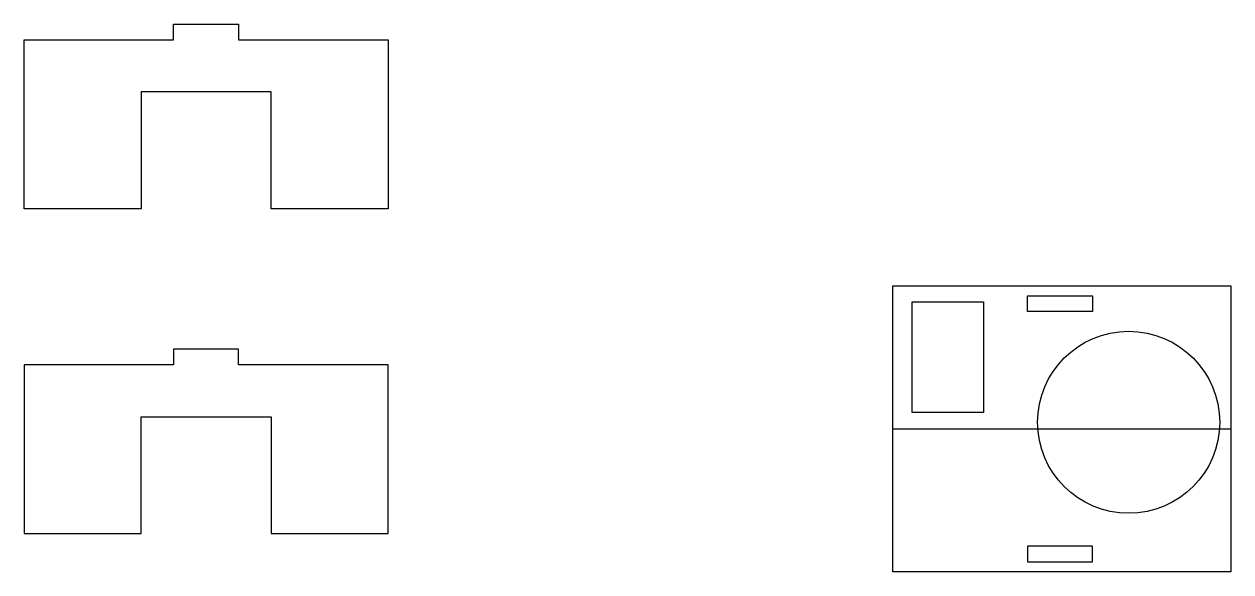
# Model space of a CAD drawing. Header units: millimetres. Extents: x -692 to 237, y -183 to 239.
import ezdxf

# ---------------------------------------------------------------- set-up
doc = ezdxf.new("R2010")
doc.units = ezdxf.units.MM
doc.layers.get('0').update_dxf_attribs({"linetype": 'CONTINUOUS'})

msp = doc.modelspace()

# ---------------------------------------------------------------- linework, layer by layer
msp.add_line((-23.48, -72.68), (236.52, -72.68))
for points in [[(-501.64, 96.71), (-501.64, 186.71), (-601.64, 186.71), (-601.64, 96.71), (-691.64, 96.71), (-691.64, 226.71), (-576.64, 226.71), (-576.64, 238.71), (-526.64, 238.71), (-526.64, 226.71), (-411.64, 226.71), (-411.64, 96.71)], [(-23.48, 37.32), (236.52, 37.32), (236.52, -182.68), (-23.48, -182.68)], [(80.15, 29.58), (130.15, 29.58), (130.15, 17.58), (80.15, 17.58)], [(-8.72, 25.04), (46.28, 25.04), (46.28, -59.96), (-8.72, -59.96)], [(-526.64, -23.29), (-526.64, -11.29), (-576.64, -11.29), (-576.64, -23.29), (-691.64, -23.29), (-691.64, -153.29), (-601.64, -153.29), (-601.64, -63.29), (-501.64, -63.29), (-501.64, -153.29), (-411.64, -153.29), (-411.64, -23.29)], [(130.15, -162.95), (80.15, -162.95), (80.15, -174.95), (130.15, -174.95)]]:
    msp.add_lwpolyline(points, close=True)
msp.add_circle((157.91, -67.62), 70)

doc.saveas('drawing.dxf')
